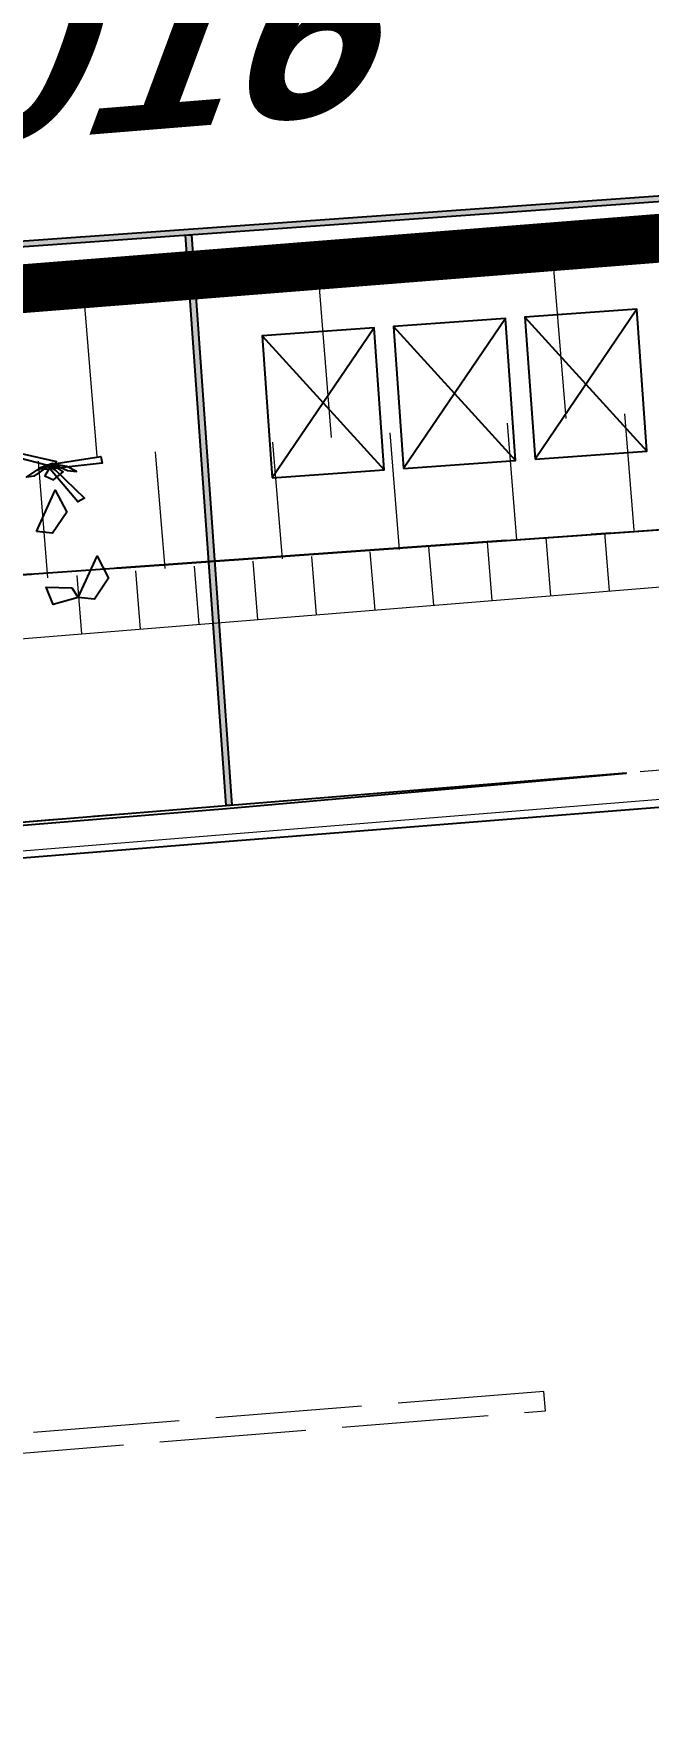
# Model space of a CAD drawing. Header units: metres. Extents: x 1851758 to 1852050, y 5187822 to 5188223.
# Drawn here: x 1851932.25 to 1851935.4, y 5187877.12 to 5187885.81 of the extents above; entities that cross this region are included whole.
import ezdxf
from ezdxf.enums import TextEntityAlignment as Align

# ---------------------------------------------------------------- set-up
doc = ezdxf.new("R2010")
doc.units = ezdxf.units.M
doc.header["$LTSCALE"] = 2.5
for name, pattern in [('L16', [0.375, 0.3, -0.075]), ('L18', [0.6, 0.4, -0.2]), ('L5', [1.15, 0.8, -0.175, 0, -0.175]), ('L8', [0.225, 0.15, -0.075])]:
    doc.linetypes.add(name, pattern=pattern)
doc.layers.get('0').update_dxf_attribs({"linetype": 'CONTINUOUS', "lineweight": 30})
for name, color, linetype, lineweight in [('PAR', 11, 'L5', 30), ('PAR_ALIGNT', 1, 'L18', 30), ('PAR_ALIGNT_TXT', 1, 'CONTINUOUS', 15), ('PRO_DEMOL_CLO_LEG', 7, 'CONTINUOUS', 15), ('PRO_DEMOL_TAL', 34, 'CONTINUOUS', 20), ('PRO_DEMOL_TAL_HAC', 32, 'CONTINUOUS', 15), ('PRO_PAR_DA', 1, 'CONTINUOUS', 35), ('PRO_PAR_SURF', 157, 'CONTINUOUS', 20), ('SIH', 252, 'L16', 18), ('VOI', 251, 'CONTINUOUS', 20)]:
    doc.layers.add(name, color=color, linetype=linetype, lineweight=lineweight)
for name, color, linetype in [('PFM_VRD ET 2D', 7, 'CONTINUOUS'), ('PRO_VOI', 7, 'CONTINUOUS'), ('PRO_VOI_PLANCHETTES', 232, 'CONTINUOUS'), ('PRO_VOI_VEG', 81, 'CONTINUOUS')]:
    doc.layers.add(name, color=color, linetype=linetype)
doc.layers.add('PRO_PAR_CONT_DA', color=40, linetype='CONTINUOUS', plot=False)
doc.styles.add('ARIAL_IT_B', font='arialbd.ttf', dxfattribs={"width": 1.1, "oblique": 25.02})

# ---------------------------------------------------------------- blocks, each defined once
blk = doc.blocks.new('CLOLEG')
blk.add_circle((0, 0), 0.0625)
blk = doc.blocks.new('arbre4')
at = {"layer": 'PRO_VOI_VEG', "color": 42, "linetype": 'ByBlock', "lineweight": -2, "extrusion": (-0.662392, -0.292848, 0.689548), "elevation": 2.981, "flags": 128}
blk.add_lwpolyline([(1.283, 7.434), (2.071, 8.738), (2.101, 8.65), (1.209, 7.267), (1.283, 7.434)], close=True, dxfattribs=at)
at = {"layer": 'PRO_VOI_VEG', "color": 42, "linetype": 'ByBlock', "lineweight": -2, "extrusion": (-0.853559, -0.377365, 0.359211), "elevation": -0.57, "flags": 128}
blk.add_lwpolyline([(2.071, 9.128), (2.241, 10.461), (2.307, 10.4), (2.123, 9.128), (2.071, 9.128)], close=True, dxfattribs=at)
at = {"layer": 'PRO_VOI_VEG', "color": 6, "linetype": 'ByBlock', "lineweight": -2, "extrusion": (0.427121, -0.889036, 0.164872), "elevation": 3.529, "flags": 128}
blk.add_lwpolyline([(3.745, 7.854), (3.523, 7.747), (3.453, 7.926), (3.579, 7.98), (3.745, 7.854)], close=True, dxfattribs=at)
at = {"layer": 'PRO_VOI_VEG', "color": 6, "linetype": 'ByBlock', "lineweight": -2, "extrusion": (-0.086805, 0.989361, 0.116747), "elevation": 0.252, "flags": 128}
blk.add_lwpolyline([(-4.283, 8.356), (-4.131, 8.581), (-4.235, 8.795), (-4.323, 8.641), (-4.283, 8.356)], close=True, dxfattribs=at)
at = {"layer": 'PRO_VOI_VEG', "color": 6, "linetype": 'ByBlock', "lineweight": -2, "extrusion": (0.076279, -0.869389, 0.488205), "elevation": 4.696, "flags": 128}
blk.add_lwpolyline([(4.275, 6.9), (4.183, 6.685), (4.264, 6.569), (4.375, 6.7), (4.275, 6.9)], close=True, dxfattribs=at)
at = {"layer": 'PRO_VOI_VEG', "color": 42, "linetype": 'ByBlock', "lineweight": -2, "extrusion": (-0.433021, -0.648019, 0.626549), "elevation": 3.586, "flags": 128}
blk.add_lwpolyline([(3.853, 7.769), (4.253, 7.6), (4.211, 7.494), (3.747, 7.772), (3.853, 7.769)], close=True, dxfattribs=at)
at = {"layer": 'PRO_VOI_VEG', "color": 6, "linetype": 'ByBlock', "lineweight": -2, "extrusion": (-0.43103, -0.889518, 0.151559), "elevation": -0.296, "flags": 128}
blk.add_lwpolyline([(4.061, 8.445), (4.218, 8.399), (4.308, 8.555), (4.196, 8.638), (4.061, 8.445)], close=True, dxfattribs=at)
at = {"layer": 'PRO_VOI_VEG', "linetype": 'ByBlock', "lineweight": -2, "extrusion": (0.372929, -8.74771e-10, 0.92786), "elevation": 9.075, "flags": 128}
blk.add_lwpolyline([(-1.03, -0.782), (-0.621, -1.026), (-0.857, -1.133), (-1.061, -0.957), (-1.03, -0.782)], close=True, dxfattribs=at)
at = {"layer": 'PRO_VOI_VEG', "linetype": 'ByBlock', "lineweight": -2, "extrusion": (0.372929, 6.70649e-10, 0.92786), "elevation": 9.214, "flags": 128}
blk.add_lwpolyline([(-1.739, -1.127), (-1.331, -1.372), (-1.566, -1.478), (-1.77, -1.303), (-1.739, -1.127)], close=True, dxfattribs=at)
at = {"layer": 'PRO_VOI_VEG', "linetype": 'ByBlock', "lineweight": -2, "extrusion": (-3.21724e-09, -0.872729, 0.488205), "elevation": 5.486, "flags": 128}
blk.add_lwpolyline([(4.482, 6.245), (4.22, 6.139), (4.164, 6.515), (4.425, 6.458), (4.482, 6.245)], close=True, dxfattribs=at)

msp = doc.modelspace()

# ---------------------------------------------------------------- hatches: boundary and pattern name
at = {"layer": 'PRO_VOI_PLANCHETTES'}
h = msp.add_hatch(color=256, dxfattribs=at)
h.dxf.hatch_style = 1
edge = h.paths.add_edge_path()
edge.add_arc((1851926.4252, 5187498.2076), 385.1553, 94.067373, 99.391014, ccw=False)
edge.add_line((1851899.1063, 5187882.3928), (1851938.5438, 5187885.1975))
edge.add_line((1851938.5438, 5187885.1975), (1851938.7524, 5187882.2942))
edge.add_line((1851938.7524, 5187882.2942), (1851938.7225, 5187882.2918))
edge.add_line((1851938.7225, 5187882.2918), (1851938.5161, 5187885.1654))
edge.add_line((1851938.5161, 5187885.1654), (1851899.1052, 5187882.3626))
edge.add_arc((1851926.4252, 5187498.2076), 385.1253, 94.067849, 99.391226)
edge.add_line((1851863.5824, 5187878.1711), (1851863.5789, 5187878.2009))
h = msp.add_hatch(color=256, dxfattribs=at)
h.dxf.hatch_style = 1
h.paths.add_polyline_path([(1851933.2392, 5187881.8501), (1851933.0312, 5187884.7753), (1851933.0611, 5187884.7775), (1851933.2691, 5187881.8525)])

# ---------------------------------------------------------------- linework, layer by layer
at = {"layer": 'PAR', "flags": 128}
msp.add_lwpolyline([(1851757.77, 5187868.487), (1851833.6918, 5187875.6402), (1851863.5824, 5187878.1707), (1851981.4866, 5187886.528), (1851987.4718, 5187886.9522), (1852004.3774, 5187888.6518), (1852028.9496, 5187890.8198)], dxfattribs=at)
at = {"layer": 'PAR_ALIGNT', "ltscale": 2.5, "const_width": 0.25, "flags": 128}
msp.add_lwpolyline([(1851863.4796, 5187879.0507), (1851981.3715, 5187888.4018)], dxfattribs=at)
msp.add_lwpolyline([(1851863.4796, 5187879.0507), (1851981.3715, 5187888.4018)], dxfattribs=at)
at = {"layer": 'PFM_VRD ET 2D', "flags": 128}
msp.add_lwpolyline([(1851933.2405, 5187881.8349), (1851935.2889, 5187882.0161), (1851933.2394, 5187881.8482), (1851924.6055, 5187881.1463), (1851920.0594, 5187880.7803), (1851919.8284, 5187880.7614), (1851919.7918, 5187880.7581), (1851919.7941, 5187880.7297), (1851919.8239, 5187880.7308), (1851922.2691, 5187880.9334)], close=True, dxfattribs=at)
msp.add_lwpolyline([(1851904.9036, 5187879.3517), (1851910.7351, 5187879.8251), (1851910.7898, 5187879.8297), (1851910.8773, 5187879.8369), (1851919.8034, 5187880.5805), (1851919.8058, 5187880.5806), (1851919.9667, 5187880.5943), (1851933.2548, 5187881.6676), (1851936.7512, 5187881.9442)], dxfattribs=at)
at = {"layer": 'PRO_DEMOL_CLO_LEG', "flags": 128}
msp.add_lwpolyline([(1851899.1687, 5187881.4795), (1851904.6517, 5187881.9482), (1851919.6157, 5187883.4662), (1851936.6677, 5187884.8017), (1851953.754, 5187886.2021), (1851969.4308, 5187887.6313), (1851974.4927, 5187887.9829), (1851978.8346, 5187888.2456)], dxfattribs=at)
at = {"layer": 'PRO_DEMOL_TAL', "flags": 128}
for points in [[(1851933.1727, 5187882.7855), (1851936.7069, 5187883.0727), (1851945.1351, 5187883.7407)], [(1851899.2965, 5187879.8806), (1851904.6394, 5187880.3585), (1851919.8803, 5187881.7053), (1851933.1727, 5187882.7855)]]:
    msp.add_lwpolyline(points, dxfattribs=at)
at = {"layer": 'PRO_DEMOL_TAL_HAC'}
for p, q in [((1851934.9814, 5187883.8354), (1851934.914, 5187884.6643)), ((1851933.7795, 5187883.7378), (1851933.7119, 5187884.5702)), ((1851932.5776, 5187883.6401), (1851932.5097, 5187884.476)), ((1851935.3305, 5187883.2618), (1851935.2819, 5187883.8599)), ((1851934.1286, 5187883.1642), (1851934.08, 5187883.7622)), ((1851934.7295, 5187883.213), (1851934.6809, 5187883.811)), ((1851932.9267, 5187883.0665), (1851932.8781, 5187883.6645)), ((1851933.5276, 5187883.1153), (1851933.479, 5187883.7134)), ((1851932.3257, 5187883.0177), (1851932.2771, 5187883.6157)), ((1851934.9041, 5187882.9262), (1851934.8798, 5187883.2252)), ((1851935.2045, 5187882.9506), (1851935.1802, 5187883.2496)), ((1851933.7022, 5187882.8285), (1851933.6779, 5187883.1275)), ((1851934.0026, 5187882.8529), (1851933.9783, 5187883.152)), ((1851934.3031, 5187882.8774), (1851934.2788, 5187883.1764)), ((1851934.6036, 5187882.9018), (1851934.5793, 5187883.2008)), ((1851932.8007, 5187882.7553), (1851932.7764, 5187883.0543)), ((1851933.1012, 5187882.7797), (1851933.0769, 5187883.0787)), ((1851933.4017, 5187882.8041), (1851933.3774, 5187883.1031)), ((1851932.5003, 5187882.7309), (1851932.476, 5187883.0299))]:
    msp.add_line(p, q, dxfattribs=at)
at = {"layer": 'PRO_PAR_CONT_DA', "flags": 128}
msp.add_lwpolyline([(1851940.223, 5187919.3492), (1851911.8795, 5187917.3131), (1851912.1661, 5187913.3233), (1851908.6751, 5187913.0726), (1851908.3885, 5187917.0623), (1851884.7038, 5187915.3608), (1851885.4031, 5187905.6262), (1851885.6711, 5187901.8955), (1851897.6403, 5187902.7554), (1851898.8308, 5187886.1831), (1851862.9456, 5187883.6194), (1851863.4796, 5187879.0507), (1851981.3715, 5187888.4018)], dxfattribs=at)
msp.add_lwpolyline([(1851863.5824, 5187878.1707), (1851981.4866, 5187886.528), (1851981.3715, 5187888.4018), (1851863.4796, 5187879.0507)], close=True, dxfattribs=at)
at = {"layer": 'PRO_PAR_DA', "flags": 128}
msp.add_lwpolyline([(1851863.4796, 5187879.0507), (1851981.3715, 5187888.4018)], dxfattribs=at)
at = {"layer": 'PRO_PAR_SURF', "flags": 128}
for points in [[(1851977.7933, 5187946.6346), (1851981.4866, 5187886.528), (1851863.5824, 5187878.1707), (1851856.5917, 5187937.9836), (1851927.7207, 5187943.0606)], [(1851979.4592, 5187919.5236), (1851978.1813, 5187918.0657), (1851896.9596, 5187912.2309), (1851896.7804, 5187914.7245), (1851884.8113, 5187913.8647), (1851885.6711, 5187901.8955), (1851897.6403, 5187902.7554), (1851899.2249, 5187880.6971), (1851981.4866, 5187886.528)], [(1851933.0312, 5187884.7753), (1851937.0211, 5187885.0591), (1851937.1402, 5187883.3846), (1851933.1502, 5187883.1018)]]:
    msp.add_lwpolyline(points, close=True, dxfattribs=at)
at = {"layer": 'PRO_VOI'}
for points in [[(1851934.1491, 5187883.5797), (1851934.7227, 5187883.6205), (1851934.6709, 5187884.3487), (1851934.0974, 5187884.3079)], [(1851934.8224, 5187883.6276), (1851935.396, 5187883.6684), (1851935.3442, 5187884.3966), (1851934.7707, 5187884.3558)], [(1851933.4758, 5187883.5318), (1851934.0494, 5187883.5726), (1851933.9976, 5187884.3008), (1851933.4241, 5187884.26)]]:
    msp.add_lwpolyline(points, close=True, dxfattribs=at)
at = {"layer": 'PRO_VOI', "flags": 128}
for points in [[(1851934.6709, 5187884.3487), (1851934.1491, 5187883.5797)], [(1851934.7707, 5187884.3558), (1851935.396, 5187883.6684)], [(1851935.3442, 5187884.3966), (1851934.8224, 5187883.6276)], [(1851933.4241, 5187884.26), (1851934.0494, 5187883.5726)], [(1851933.9976, 5187884.3008), (1851933.4758, 5187883.5318)], [(1851934.0974, 5187884.3079), (1851934.7227, 5187883.6205)]]:
    msp.add_lwpolyline(points, dxfattribs=at)
at = {"layer": 'PRO_VOI_PLANCHETTES', "flags": 128}
msp.add_lwpolyline([(1851863.5789, 5187878.2009, -0.023233), (1851899.1063, 5187882.3928), (1851938.5438, 5187885.1975), (1851938.7524, 5187882.2942), (1851938.7225, 5187882.2918), (1851938.5161, 5187885.1654), (1851899.1052, 5187882.3626, 0.023232), (1851863.5824, 5187878.1711)], format="xyb", close=True, dxfattribs=at)
msp.add_lwpolyline([(1851933.2392, 5187881.8501), (1851933.0312, 5187884.7753), (1851933.0611, 5187884.7775), (1851933.2691, 5187881.8525)], close=True, dxfattribs=at)
at = {"layer": 'SIH'}
msp.add_lwpolyline([(1851931.9654, 5187878.5096), (1851934.8759, 5187878.7451), (1851934.8679, 5187878.8447), (1851931.9574, 5187878.6093)], close=True, dxfattribs=at)
at = {"layer": 'VOI', "linetype": 'L8', "flags": 128}
msp.add_lwpolyline([(1851976.6693, 5187885.3047), (1851970.013, 5187884.7629), (1851956.2715, 5187883.692), (1851953.8325, 5187883.4922), (1851936.7382, 5187882.1342), (1851919.7918, 5187880.7585), (1851910.7776, 5187880.0076), (1851904.8873, 5187879.5294), (1851887.0287, 5187878.0595), (1851868.9293, 5187876.6098), (1851862.6631, 5187876.1318), (1851857.1947, 5187875.6892), (1851855.6144, 5187875.5574)], dxfattribs=at)
at = {"layer": 'VOI', "flags": 128}
msp.add_lwpolyline([(1851976.6794, 5187885.1588), (1851970.0249, 5187884.6145), (1851956.2833, 5187883.5436), (1851953.8444, 5187883.3438), (1851936.7502, 5187881.9858), (1851919.804, 5187880.6102), (1851910.7898, 5187879.8592), (1851904.8994, 5187879.381), (1851887.0408, 5187877.9111), (1851868.9409, 5187876.4614), (1851862.6748, 5187875.9834), (1851857.2069, 5187875.5408), (1851855.6268, 5187875.409)], dxfattribs=at)

# ---------------------------------------------------------------- block references
at = {"layer": 'PRO_DEMOL_CLO_LEG', "rotation": 4.478238717076574}
for p in [(1851934.5006, 5187884.6319), (1851933.5037, 5187884.5539), (1851932.5067, 5187884.4758)]:
    msp.add_blockref('CLOLEG', p, dxfattribs=at)
at = {"layer": 'PRO_VOI_VEG', "xscale": 0.5, "yscale": 0.5, "zscale": 0.5, "rotation": 4.640794973699927}
msp.add_blockref('arbre4', (1851930.1776, 5187883.6024), dxfattribs=at)

# ---------------------------------------------------------------- texts
at = {"layer": 'PAR_ALIGNT_TXT', "style": 'ARIAL_IT_B', "oblique": 25.02, "width": 1.1}
msp.add_text('Alignement validé par la mairie de TRAMOYES le 07/04/2016', height=0.875, rotation=4.64079, dxfattribs=at).set_placement((1851914.8145, 5187884.1853), align=Align.MIDDLE)

doc.saveas('drawing.dxf')
